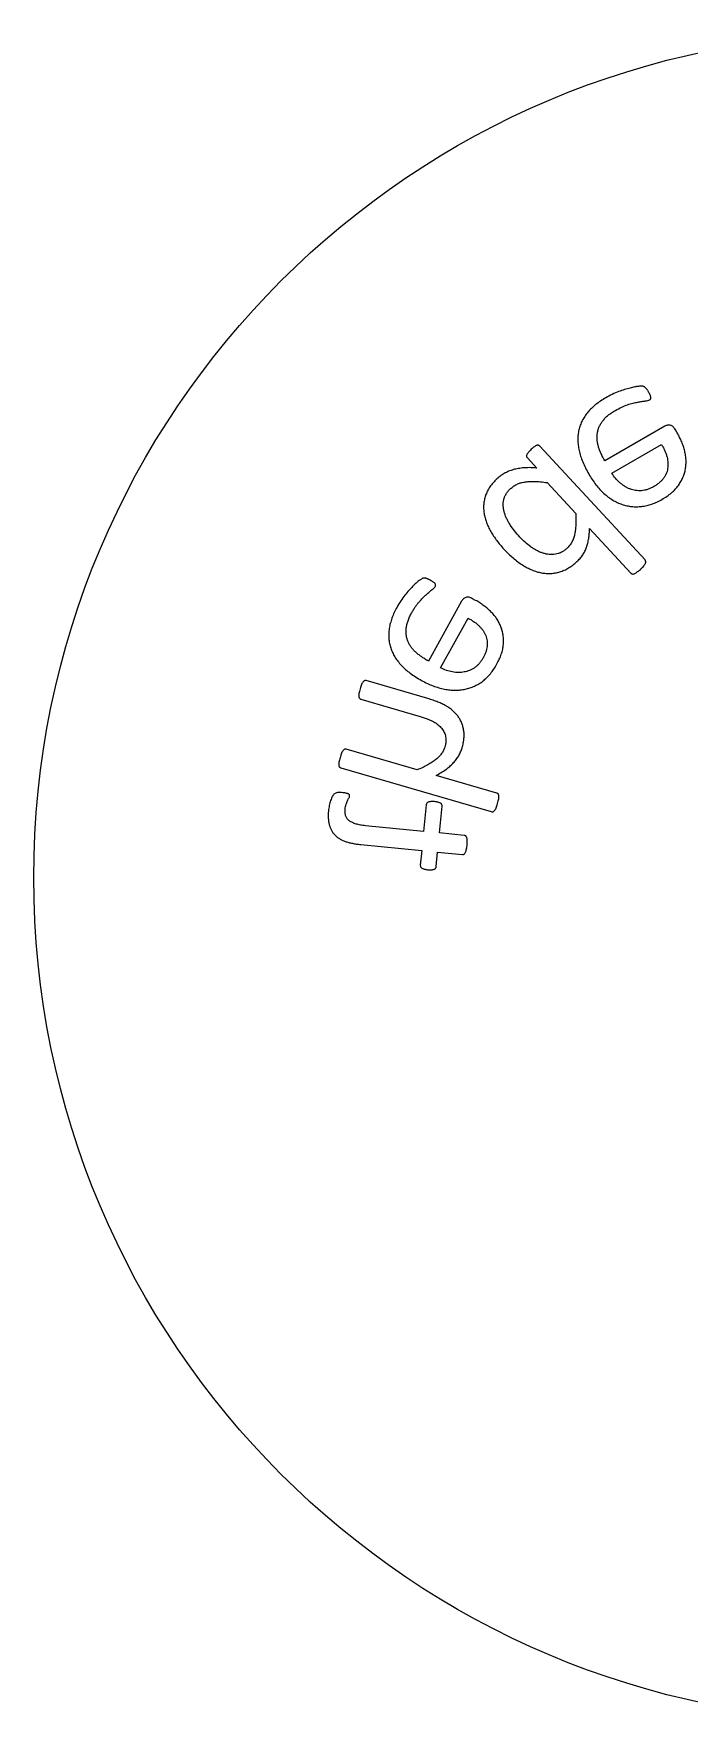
# Model space of a CAD drawing. Header units: inches. Extents: x 0 to 26.9, y 0 to 19.8.
# Drawn here: x 12.861 to 13.677, y 4.713 to 6.813 of the extents above; entities that cross this region are included whole.
import ezdxf

# ---------------------------------------------------------------- set-up
doc = ezdxf.new("R2010")
doc.units = ezdxf.units.IN
doc.header["$MEASUREMENT"] = 0

msp = doc.modelspace()

# ---------------------------------------------------------------- linework, layer by layer
at = {"color": 1, "linetype": 'Continuous', "lineweight": 15}
for p, q in [((13.6464, 6.3241), (13.5716, 6.281)), ((13.5805, 6.2657), (13.6423, 6.3013)), ((13.6619, 6.3158), (13.6597, 6.3196)), ((13.4754, 6.2848), (13.4871, 6.2721)), ((13.6218, 6.1577), (13.491, 6.2992)), ((13.5002, 6.2539), (13.5355, 6.2156)), ((13.5528, 6.1969), (13.6042, 6.1414)), ((13.3936, 6.1065), (13.3522, 6.0319)), ((13.411, 6.1074), (13.4072, 6.1095)), ((13.3675, 6.0234), (13.4018, 6.0851)), ((13.3517, 5.9852), (13.2749, 6.0075)), ((13.2682, 5.9844), (13.3421, 5.9629)), ((13.3382, 5.8964), (13.2501, 5.9221)), ((13.2434, 5.8989), (13.4305, 5.8445)), ((13.4372, 5.8676), (13.3618, 5.8896)), ((13.3495, 5.8531), (13.3463, 5.8199)), ((13.366, 5.818), (13.3692, 5.8512)), ((13.3463, 5.8199), (13.2739, 5.8269)), ((13.3968, 5.8149), (13.366, 5.818)), ((13.2682, 5.8035), (13.344, 5.7961)), ((13.344, 5.7961), (13.3422, 5.778)), ((13.3619, 5.7762), (13.3637, 5.7942)), ((13.3637, 5.7942), (13.3945, 5.7912))]:
    msp.add_line(p, q, dxfattribs=at)
at = {"color": 7, "linetype": 'Continuous', "lineweight": 15}
msp.add_circle((13.9113, 5.7625), 1.05, dxfattribs=at)
at = {"color": 1, "linetype": 'Continuous', "lineweight": 15}
for points, knots in [([(13.6261, 6.3669), (13.6258, 6.3674), (13.6253, 6.3683), (13.6244, 6.3696), (13.6236, 6.3707), (13.6229, 6.3716), (13.6221, 6.3724), (13.6212, 6.373), (13.6202, 6.3734), (13.6193, 6.3738), (13.6183, 6.3739), (13.6172, 6.3739), (13.6156, 6.3739), (13.6128, 6.3736), (13.6086, 6.373), (13.6028, 6.3716), (13.5961, 6.3697), (13.5887, 6.3671), (13.5808, 6.3638), (13.5756, 6.361), (13.573, 6.3596)], [0, 0, 0, 0, 0.0307472, 0.055923, 0.0781928, 0.0985572, 0.1173522, 0.1342296, 0.1518353, 0.1704733, 0.1839133, 0.2032272, 0.2298073, 0.2628662, 0.3456418, 0.4465068, 0.5654172, 0.6996602, 0.8458683, 1, 1, 1, 1]), ([(13.6274, 6.3568), (13.6277, 6.357), (13.6282, 6.3573), (13.6287, 6.3581), (13.629, 6.3591), (13.6291, 6.3602), (13.6287, 6.3615), (13.6282, 6.363), (13.6273, 6.3649), (13.6265, 6.3662), (13.6261, 6.3669)], [0, 0, 0, 0, 0.08218, 0.166459, 0.252531, 0.342974, 0.459006, 0.605081, 0.786047, 1, 1, 1, 1]), ([(13.573, 6.3596), (13.5707, 6.3582), (13.5664, 6.3556), (13.5604, 6.3512), (13.5551, 6.3465), (13.5506, 6.3416), (13.5467, 6.3365), (13.5435, 6.3311), (13.5411, 6.3254), (13.5394, 6.3196), (13.5384, 6.3135), (13.5381, 6.3071), (13.5385, 6.3006), (13.5397, 6.2938), (13.5416, 6.2868), (13.5443, 6.2796), (13.5476, 6.2721), (13.5503, 6.2672), (13.5517, 6.2647)], [0, 0, 0, 0, 0.070515, 0.137291, 0.200123, 0.260072, 0.317387, 0.373161, 0.427783, 0.482363, 0.537759, 0.594403, 0.653271, 0.714863, 0.780044, 0.848777, 0.922077, 1, 1, 1, 1]), ([(13.5716, 6.281), (13.5708, 6.2826), (13.5691, 6.2856), (13.5669, 6.2903), (13.5651, 6.2947), (13.5637, 6.2991), (13.5627, 6.3034), (13.5621, 6.3077), (13.5621, 6.3118), (13.5625, 6.3159), (13.5633, 6.3199), (13.5648, 6.3237), (13.5668, 6.3275), (13.5693, 6.331), (13.5723, 6.3345), (13.5759, 6.3378), (13.5802, 6.341), (13.5833, 6.3429), (13.5849, 6.3438)], [0, 0, 0, 0, 0.0726293, 0.1414896, 0.2068079, 0.2692418, 0.3291663, 0.3866467, 0.4429457, 0.4981029, 0.553158, 0.608182, 0.6648886, 0.723486, 0.7853463, 0.8514821, 0.922657, 1, 1, 1, 1]), ([(13.5849, 6.3438), (13.5875, 6.3452), (13.5924, 6.3479), (13.5998, 6.3508), (13.6065, 6.3528), (13.6125, 6.3541), (13.6176, 6.3549), (13.6218, 6.3555), (13.625, 6.3558), (13.6267, 6.3565), (13.6274, 6.3568)], [0, 0, 0, 0, 0.197945, 0.3748142, 0.5308249, 0.6671241, 0.7827857, 0.877553, 0.9494442, 1, 1, 1, 1]), ([(13.6597, 6.3196), (13.6592, 6.3204), (13.6584, 6.3218), (13.6567, 6.3234), (13.6551, 6.3247), (13.6532, 6.3253), (13.6514, 6.3255), (13.6496, 6.3253), (13.6479, 6.3249), (13.6469, 6.3243), (13.6464, 6.3241)], [0, 0, 0, 0, 0.165449, 0.3115916, 0.4362756, 0.5549059, 0.6697891, 0.7784082, 0.8891548, 1, 1, 1, 1]), ([(13.491, 6.2992), (13.4907, 6.2995), (13.4902, 6.3), (13.4893, 6.3005), (13.4881, 6.3005), (13.4869, 6.3003), (13.4856, 6.2996), (13.484, 6.2986), (13.4822, 6.2972), (13.481, 6.2961), (13.4803, 6.2955)], [0, 0, 0, 0, 0.087672, 0.168422, 0.249955, 0.345621, 0.462764, 0.60817, 0.786192, 1, 1, 1, 1]), ([(13.6423, 6.3013), (13.6431, 6.3), (13.6446, 6.2974), (13.6464, 6.2934), (13.648, 6.2895), (13.6492, 6.2857), (13.6499, 6.282), (13.6503, 6.2784), (13.6503, 6.2748), (13.65, 6.2713), (13.6492, 6.2679), (13.648, 6.2647), (13.6464, 6.2616), (13.6444, 6.2587), (13.642, 6.2559), (13.6392, 6.2534), (13.6361, 6.251), (13.6337, 6.2496), (13.6325, 6.2488)], [0, 0, 0, 0, 0.075332, 0.147416, 0.215795, 0.280739, 0.342785, 0.402389, 0.461251, 0.518468, 0.575423, 0.631264, 0.687123, 0.744479, 0.80417, 0.865591, 0.930504, 1, 1, 1, 1]), ([(13.6428, 6.233), (13.645, 6.2343), (13.6491, 6.2368), (13.6546, 6.241), (13.6594, 6.2456), (13.6633, 6.2503), (13.6664, 6.2553), (13.669, 6.2604), (13.6709, 6.2656), (13.6722, 6.2709), (13.6728, 6.2764), (13.6729, 6.282), (13.6723, 6.2876), (13.6712, 6.2933), (13.6696, 6.2989), (13.6674, 6.3046), (13.6649, 6.3103), (13.6629, 6.314), (13.6619, 6.3158)], [0, 0, 0, 0, 0.077513, 0.149597, 0.217024, 0.280395, 0.341199, 0.39982, 0.457029, 0.513845, 0.570265, 0.627662, 0.68592, 0.745753, 0.807349, 0.869857, 0.93419, 1, 1, 1, 1]), ([(13.4803, 6.2955), (13.4796, 6.2948), (13.4784, 6.2937), (13.4768, 6.292), (13.4757, 6.2904), (13.4748, 6.2891), (13.4743, 6.2878), (13.4744, 6.2867), (13.4746, 6.2856), (13.4751, 6.2851), (13.4754, 6.2848)], [0, 0, 0, 0, 0.210734, 0.385192, 0.53369, 0.651899, 0.751295, 0.83416, 0.915763, 1, 1, 1, 1]), ([(13.4376, 6.2585), (13.4359, 6.2569), (13.4327, 6.2538), (13.4287, 6.2487), (13.4255, 6.2434), (13.4233, 6.2379), (13.4218, 6.2324), (13.421, 6.2269), (13.4208, 6.2212), (13.4215, 6.2156), (13.4227, 6.2099), (13.4245, 6.2043), (13.4269, 6.1986), (13.4299, 6.1929), (13.4334, 6.1873), (13.4372, 6.1818), (13.4415, 6.1764), (13.4446, 6.173), (13.4461, 6.1712)], [0, 0, 0, 0, 0.069587, 0.135032, 0.196332, 0.255177, 0.312598, 0.36866, 0.424696, 0.48161, 0.539526, 0.599453, 0.661149, 0.725887, 0.792602, 0.860079, 0.929144, 1, 1, 1, 1]), ([(13.4871, 6.2721), (13.4846, 6.2723), (13.4798, 6.2726), (13.4727, 6.2725), (13.466, 6.2718), (13.4596, 6.2706), (13.4535, 6.2687), (13.4478, 6.2661), (13.4424, 6.2627), (13.4392, 6.26), (13.4376, 6.2585)], [0, 0, 0, 0, 0.140073, 0.273399, 0.400015, 0.522459, 0.64082, 0.759261, 0.877949, 1, 1, 1, 1]), ([(13.5517, 6.2647), (13.5531, 6.2623), (13.5559, 6.2577), (13.5606, 6.2513), (13.5654, 6.2455), (13.5706, 6.2404), (13.5759, 6.236), (13.5815, 6.2322), (13.5872, 6.2291), (13.5931, 6.2268), (13.5991, 6.2251), (13.6052, 6.224), (13.6114, 6.2238), (13.6177, 6.2242), (13.624, 6.2253), (13.6304, 6.2271), (13.6367, 6.2297), (13.6408, 6.2319), (13.6428, 6.233)], [0, 0, 0, 0, 0.075908, 0.148145, 0.217071, 0.283639, 0.347419, 0.408476, 0.46783, 0.525772, 0.582556, 0.639118, 0.69572, 0.753633, 0.812573, 0.872701, 0.935273, 1, 1, 1, 1]), ([(13.6325, 6.2488), (13.6312, 6.2481), (13.6288, 6.2468), (13.6249, 6.2453), (13.6211, 6.2443), (13.6173, 6.2438), (13.6136, 6.2438), (13.61, 6.2442), (13.6064, 6.2449), (13.6031, 6.246), (13.5997, 6.2474), (13.5966, 6.2492), (13.5935, 6.2513), (13.5895, 6.2546), (13.5849, 6.2592), (13.5819, 6.2635), (13.5805, 6.2657)], [0, 0, 0, 0, 0.071404, 0.138153, 0.202488, 0.264413, 0.325132, 0.384786, 0.442773, 0.501146, 0.560107, 0.619355, 0.680157, 0.743002, 0.871173, 1, 1, 1, 1]), ([(13.466, 6.1861), (13.4639, 6.1886), (13.4596, 6.1934), (13.4549, 6.1999), (13.4516, 6.2052), (13.4496, 6.2092), (13.4479, 6.2131), (13.4466, 6.2171), (13.4457, 6.221), (13.4453, 6.2249), (13.4454, 6.2288), (13.4459, 6.2326), (13.447, 6.2363), (13.4489, 6.2399), (13.4513, 6.2433), (13.4534, 6.2453), (13.4545, 6.2464)], [0, 0, 0, 0, 0.1414243, 0.2801956, 0.3476999, 0.4125599, 0.4751767, 0.5354184, 0.593548, 0.6501799, 0.7058938, 0.7610226, 0.8166804, 0.874134, 0.9346958, 1, 1, 1, 1]), ([(13.4545, 6.2464), (13.4557, 6.2474), (13.4581, 6.2494), (13.4621, 6.2519), (13.4667, 6.2536), (13.4719, 6.2548), (13.4778, 6.2554), (13.4845, 6.2555), (13.492, 6.255), (13.4974, 6.2543), (13.5002, 6.2539)], [0, 0, 0, 0, 0.098458, 0.195111, 0.294705, 0.404303, 0.52686, 0.664891, 0.82204, 1, 1, 1, 1]), ([(13.5355, 6.2156), (13.5356, 6.2132), (13.5359, 6.2084), (13.5357, 6.2016), (13.5352, 6.1953), (13.5343, 6.1896), (13.5328, 6.1844), (13.5307, 6.1797), (13.528, 6.1755), (13.5257, 6.1732), (13.5246, 6.172)], [0, 0, 0, 0, 0.159676, 0.3063502, 0.4407416, 0.5645087, 0.6799297, 0.7892821, 0.8950569, 1, 1, 1, 1]), ([(13.5371, 6.1556), (13.5384, 6.1569), (13.541, 6.1594), (13.5443, 6.1638), (13.5471, 6.1685), (13.5491, 6.1735), (13.5507, 6.1788), (13.5518, 6.1845), (13.5526, 6.1905), (13.5527, 6.1948), (13.5528, 6.1969)], [0, 0, 0, 0, 0.122793, 0.241787, 0.359271, 0.476697, 0.596409, 0.722983, 0.857274, 1, 1, 1, 1]), ([(13.5246, 6.172), (13.5235, 6.1711), (13.5213, 6.1692), (13.5177, 6.1671), (13.5141, 6.1655), (13.5103, 6.1647), (13.5064, 6.1643), (13.5026, 6.1644), (13.4987, 6.165), (13.4948, 6.1661), (13.491, 6.1675), (13.4872, 6.1693), (13.4834, 6.1715), (13.4784, 6.1748), (13.4725, 6.1796), (13.4682, 6.1839), (13.466, 6.1861)], [0, 0, 0, 0, 0.0647233, 0.1261715, 0.1845611, 0.2416349, 0.2987624, 0.3558075, 0.4135305, 0.4727731, 0.5339542, 0.5961213, 0.6605306, 0.7272878, 0.8632474, 1, 1, 1, 1]), ([(13.4461, 6.1712), (13.448, 6.1692), (13.4517, 6.1654), (13.4575, 6.1601), (13.4633, 6.1555), (13.4692, 6.1514), (13.4751, 6.148), (13.481, 6.1452), (13.4869, 6.143), (13.4928, 6.1416), (13.4986, 6.1408), (13.5044, 6.1408), (13.5102, 6.1414), (13.5158, 6.1428), (13.5214, 6.1449), (13.5268, 6.1476), (13.5321, 6.1512), (13.5354, 6.1541), (13.5371, 6.1556)], [0, 0, 0, 0, 0.078451, 0.15297, 0.224685, 0.293337, 0.358741, 0.42096, 0.480879, 0.538599, 0.594848, 0.649939, 0.704619, 0.760135, 0.816679, 0.874912, 0.935742, 1, 1, 1, 1]), ([(13.616, 6.146), (13.6168, 6.1468), (13.6183, 6.1481), (13.6201, 6.1501), (13.6213, 6.1518), (13.6222, 6.1533), (13.6227, 6.1546), (13.6227, 6.1558), (13.6224, 6.1568), (13.622, 6.1574), (13.6218, 6.1577)], [0, 0, 0, 0, 0.23025, 0.416705, 0.56253, 0.680689, 0.771283, 0.85333, 0.928331, 1, 1, 1, 1]), ([(13.3546, 6.1325), (13.3541, 6.1328), (13.3531, 6.1333), (13.3517, 6.1339), (13.3505, 6.1344), (13.3494, 6.1348), (13.3484, 6.135), (13.3473, 6.1352), (13.3463, 6.1351), (13.3453, 6.1349), (13.3444, 6.1345), (13.3435, 6.1338), (13.3421, 6.133), (13.3399, 6.1314), (13.3366, 6.1287), (13.3324, 6.1246), (13.3277, 6.1196), (13.3227, 6.1136), (13.3177, 6.1068), (13.3148, 6.1017), (13.3133, 6.0991)], [0, 0, 0, 0, 0.030773, 0.056372, 0.078523, 0.098016, 0.116297, 0.134171, 0.151675, 0.170354, 0.183828, 0.203026, 0.229607, 0.262907, 0.346247, 0.447325, 0.565898, 0.699688, 0.846123, 1, 1, 1, 1]), ([(13.3608, 6.1246), (13.361, 6.1249), (13.3612, 6.1254), (13.3613, 6.1264), (13.3611, 6.1274), (13.3605, 6.1283), (13.3596, 6.1293), (13.3583, 6.1303), (13.3566, 6.1314), (13.3553, 6.1321), (13.3546, 6.1325)], [0, 0, 0, 0, 0.085391, 0.170783, 0.255914, 0.348294, 0.462185, 0.609385, 0.786669, 1, 1, 1, 1]), ([(13.6042, 6.1414), (13.6044, 6.1411), (13.6049, 6.1406), (13.6059, 6.1402), (13.6071, 6.1401), (13.6084, 6.1406), (13.61, 6.1413), (13.6117, 6.1425), (13.6138, 6.144), (13.6153, 6.1453), (13.616, 6.146)], [0, 0, 0, 0, 0.072383, 0.144179, 0.22392, 0.321918, 0.442898, 0.591954, 0.772279, 1, 1, 1, 1]), ([(13.3314, 6.0919), (13.3322, 6.0932), (13.3336, 6.0957), (13.3359, 6.0993), (13.3383, 6.1026), (13.3414, 6.1064), (13.3452, 6.1105), (13.3495, 6.1147), (13.3535, 6.118), (13.3567, 6.1206), (13.3593, 6.1225), (13.3604, 6.124), (13.3608, 6.1246)], [0, 0, 0, 0, 0.10221, 0.197899, 0.289081, 0.375487, 0.531889, 0.66805, 0.783007, 0.877927, 0.94957, 1, 1, 1, 1]), ([(13.4072, 6.1095), (13.4065, 6.1099), (13.405, 6.1107), (13.4028, 6.1113), (13.4007, 6.1115), (13.3983, 6.1109), (13.3956, 6.1094), (13.3943, 6.1074), (13.3936, 6.1065)], [0, 0, 0, 0, 0.16577, 0.31061, 0.437821, 0.55696, 0.7808, 1, 1, 1, 1]), ([(13.3133, 6.0991), (13.312, 6.0968), (13.3097, 6.0924), (13.3069, 6.0856), (13.3048, 6.0789), (13.3034, 6.0724), (13.3028, 6.0661), (13.3029, 6.0599), (13.3037, 6.0539), (13.3053, 6.0481), (13.3075, 6.0424), (13.3105, 6.0369), (13.3142, 6.0315), (13.3187, 6.0263), (13.3238, 6.0213), (13.3298, 6.0166), (13.3364, 6.012), (13.3412, 6.0092), (13.3437, 6.0078)], [0, 0, 0, 0, 0.07071, 0.137377, 0.200089, 0.260129, 0.317563, 0.373179, 0.428151, 0.482594, 0.537912, 0.594353, 0.653094, 0.714837, 0.780112, 0.848899, 0.922145, 1, 1, 1, 1]), ([(13.3522, 6.0319), (13.3507, 6.0327), (13.3477, 6.0345), (13.3435, 6.0373), (13.3397, 6.0401), (13.3362, 6.0431), (13.3331, 6.0462), (13.3305, 6.0496), (13.3283, 6.0531), (13.3266, 6.0567), (13.3253, 6.0606), (13.3246, 6.0646), (13.3243, 6.0687), (13.3246, 6.073), (13.3254, 6.0775), (13.3269, 6.0821), (13.3288, 6.087), (13.3305, 6.0902), (13.3314, 6.0919)], [0, 0, 0, 0, 0.072308, 0.140968, 0.206716, 0.269056, 0.328897, 0.386436, 0.442491, 0.497749, 0.552418, 0.608084, 0.664594, 0.723378, 0.784781, 0.85128, 0.922687, 1, 1, 1, 1]), ([(13.4371, 6.0274), (13.4383, 6.0296), (13.4405, 6.0338), (13.443, 6.0403), (13.4448, 6.0465), (13.4456, 6.0526), (13.4458, 6.0584), (13.4454, 6.064), (13.4443, 6.0694), (13.4426, 6.0746), (13.4404, 6.0796), (13.4376, 6.0843), (13.4343, 6.0888), (13.4304, 6.093), (13.4261, 6.097), (13.4214, 6.1008), (13.4164, 6.1043), (13.4129, 6.1064), (13.411, 6.1074)], [0, 0, 0, 0, 0.077552, 0.149759, 0.217153, 0.280888, 0.34147, 0.400008, 0.457001, 0.513809, 0.57074, 0.62762, 0.686011, 0.746035, 0.807665, 0.870323, 0.934204, 1, 1, 1, 1]), ([(13.4018, 6.0851), (13.4032, 6.0844), (13.4058, 6.083), (13.4094, 6.0805), (13.4127, 6.0781), (13.4156, 6.0754), (13.4181, 6.0726), (13.4204, 6.0698), (13.4221, 6.0667), (13.4236, 6.0636), (13.4247, 6.0603), (13.4253, 6.057), (13.4256, 6.0536), (13.4253, 6.0501), (13.4248, 6.0465), (13.4237, 6.0429), (13.4222, 6.0392), (13.421, 6.0369), (13.4203, 6.0356)], [0, 0, 0, 0, 0.075719, 0.147917, 0.215931, 0.281047, 0.342793, 0.403031, 0.460873, 0.518429, 0.575047, 0.630862, 0.687386, 0.744648, 0.803814, 0.866004, 0.930827, 1, 1, 1, 1]), ([(13.3437, 6.0078), (13.3461, 6.0065), (13.3508, 6.004), (13.358, 6.0009), (13.3651, 5.9986), (13.3721, 5.9969), (13.3789, 5.9958), (13.3855, 5.9954), (13.3919, 5.9958), (13.3981, 5.9968), (13.404, 5.9984), (13.4097, 6.0007), (13.4152, 6.0035), (13.4203, 6.0071), (13.4251, 6.0113), (13.4295, 6.0161), (13.4336, 6.0215), (13.4359, 6.0254), (13.4371, 6.0274)], [0, 0, 0, 0, 0.0759972, 0.1480472, 0.2172682, 0.2836721, 0.3474263, 0.40851, 0.4678905, 0.5255536, 0.5826952, 0.6391282, 0.6960092, 0.7536169, 0.8122806, 0.872665, 0.9347751, 1, 1, 1, 1]), ([(13.4203, 6.0356), (13.4196, 6.0344), (13.4181, 6.032), (13.4157, 6.0287), (13.4129, 6.026), (13.4099, 6.0237), (13.4068, 6.0217), (13.4036, 6.0201), (13.4002, 6.019), (13.3968, 6.0182), (13.3933, 6.0177), (13.3896, 6.0176), (13.3859, 6.0177), (13.3809, 6.0185), (13.3746, 6.0201), (13.3699, 6.0223), (13.3675, 6.0234)], [0, 0, 0, 0, 0.0713429, 0.1382735, 0.2027023, 0.2642815, 0.3248141, 0.3842689, 0.442665, 0.5005422, 0.5591853, 0.6191624, 0.6800126, 0.7426573, 0.8705985, 1, 1, 1, 1]), ([(13.2749, 6.0075), (13.2746, 6.0076), (13.2739, 6.0077), (13.2728, 6.0075), (13.2719, 6.0069), (13.2709, 6.006), (13.27, 6.0046), (13.2691, 6.0026), (13.2682, 6.0001), (13.2676, 5.9983), (13.2673, 5.9972)], [0, 0, 0, 0, 0.078135, 0.147617, 0.224418, 0.315847, 0.432346, 0.583638, 0.771787, 1, 1, 1, 1]), ([(13.2673, 5.9972), (13.267, 5.9962), (13.2664, 5.9943), (13.2659, 5.9916), (13.2656, 5.9895), (13.2656, 5.9878), (13.2659, 5.9865), (13.2664, 5.9855), (13.2672, 5.9847), (13.2679, 5.9845), (13.2682, 5.9844)], [0, 0, 0, 0, 0.235234, 0.423539, 0.57287, 0.686533, 0.778857, 0.852278, 0.923145, 1, 1, 1, 1]), ([(13.3942, 5.9239), (13.3948, 5.9259), (13.3958, 5.9298), (13.3966, 5.9356), (13.3968, 5.9411), (13.3962, 5.9463), (13.395, 5.9511), (13.3935, 5.9556), (13.3913, 5.9598), (13.3888, 5.9637), (13.3858, 5.9672), (13.3823, 5.9705), (13.3785, 5.9735), (13.3742, 5.9762), (13.3694, 5.9787), (13.364, 5.981), (13.3581, 5.9832), (13.3539, 5.9845), (13.3517, 5.9852)], [0, 0, 0, 0, 0.073673, 0.14264, 0.206341, 0.266718, 0.324259, 0.380062, 0.434663, 0.488951, 0.543456, 0.598561, 0.655433, 0.71456, 0.77747, 0.845514, 0.919953, 1, 1, 1, 1]), ([(13.3421, 5.9629), (13.3438, 5.9624), (13.347, 5.9614), (13.3515, 5.9597), (13.3555, 5.9581), (13.3598, 5.9558), (13.3644, 5.9526), (13.3682, 5.9489), (13.3706, 5.9456), (13.372, 5.9431), (13.3731, 5.9404), (13.3738, 5.9375), (13.3741, 5.9345), (13.3741, 5.9314), (13.3736, 5.9282), (13.3731, 5.926), (13.3728, 5.9249)], [0, 0, 0, 0, 0.096415, 0.183062, 0.260149, 0.327908, 0.449137, 0.56029, 0.613631, 0.666112, 0.717824, 0.770535, 0.824611, 0.881064, 0.938376, 1, 1, 1, 1]), ([(13.2501, 5.9221), (13.2497, 5.9221), (13.2491, 5.9222), (13.248, 5.9221), (13.247, 5.9215), (13.246, 5.9206), (13.2451, 5.9191), (13.2442, 5.9172), (13.2433, 5.9146), (13.2427, 5.9127), (13.2424, 5.9116)], [0, 0, 0, 0, 0.07715, 0.145755, 0.221588, 0.311864, 0.429919, 0.579303, 0.768037, 1, 1, 1, 1]), ([(13.3728, 5.9249), (13.3723, 5.9235), (13.3713, 5.9206), (13.3687, 5.9166), (13.3655, 5.9127), (13.3615, 5.9092), (13.3567, 5.9058), (13.3513, 5.9025), (13.3451, 5.8993), (13.3406, 5.8974), (13.3382, 5.8964)], [0, 0, 0, 0, 0.097955, 0.199543, 0.305765, 0.420839, 0.546293, 0.684649, 0.835369, 1, 1, 1, 1]), ([(13.3618, 5.8896), (13.3639, 5.8907), (13.3681, 5.8929), (13.3737, 5.8967), (13.3788, 5.9007), (13.3832, 5.9049), (13.3869, 5.9093), (13.39, 5.9139), (13.3925, 5.9188), (13.3937, 5.9222), (13.3942, 5.9239)], [0, 0, 0, 0, 0.149351, 0.290054, 0.421439, 0.546537, 0.664803, 0.778465, 0.889942, 1, 1, 1, 1]), ([(13.2424, 5.9116), (13.2421, 5.9106), (13.2416, 5.9088), (13.241, 5.9062), (13.2408, 5.904), (13.2408, 5.9023), (13.241, 5.9009), (13.2416, 5.8999), (13.2424, 5.8993), (13.243, 5.899), (13.2434, 5.8989)], [0, 0, 0, 0, 0.227572, 0.414632, 0.565244, 0.686671, 0.781926, 0.854507, 0.922486, 1, 1, 1, 1]), ([(13.2458, 5.868), (13.2446, 5.8681), (13.2423, 5.8683), (13.2393, 5.8683), (13.2371, 5.8677), (13.2352, 5.8669), (13.234, 5.8653), (13.2327, 5.8634), (13.2316, 5.861), (13.2306, 5.8583), (13.2297, 5.8553), (13.2289, 5.8522), (13.2283, 5.8489), (13.2281, 5.8467), (13.2279, 5.8456)], [0, 0, 0, 0, 0.11285, 0.200114, 0.266796, 0.32078, 0.376093, 0.444099, 0.523891, 0.609868, 0.702822, 0.800614, 0.900849, 1, 1, 1, 1]), ([(13.2543, 5.8639), (13.2543, 5.8641), (13.2543, 5.8646), (13.2541, 5.8653), (13.2536, 5.866), (13.2527, 5.8665), (13.2515, 5.8669), (13.25, 5.8674), (13.2481, 5.8678), (13.2466, 5.8679), (13.2458, 5.868)], [0, 0, 0, 0, 0.064841, 0.133978, 0.207873, 0.303301, 0.4221, 0.57754, 0.769671, 1, 1, 1, 1]), ([(13.2487, 5.8477), (13.2488, 5.8488), (13.249, 5.8507), (13.2498, 5.8535), (13.2507, 5.8559), (13.2516, 5.858), (13.2525, 5.8598), (13.2533, 5.8613), (13.254, 5.8626), (13.2542, 5.8635), (13.2543, 5.8639)], [0, 0, 0, 0, 0.1824543, 0.3476378, 0.49452, 0.6271645, 0.7433923, 0.8428425, 0.9275837, 1, 1, 1, 1]), ([(13.4383, 5.8547), (13.4386, 5.8557), (13.4392, 5.8576), (13.4397, 5.8603), (13.44, 5.8624), (13.4399, 5.8641), (13.4397, 5.8655), (13.4391, 5.8665), (13.4382, 5.8672), (13.4376, 5.8675), (13.4372, 5.8676)], [0, 0, 0, 0, 0.230559, 0.418513, 0.566702, 0.683681, 0.773144, 0.851291, 0.924151, 1, 1, 1, 1]), ([(13.2279, 5.8456), (13.2278, 5.844), (13.2275, 5.8409), (13.2276, 5.8363), (13.228, 5.8321), (13.2288, 5.8282), (13.23, 5.8246), (13.2315, 5.8212), (13.2335, 5.8182), (13.2358, 5.8154), (13.2385, 5.813), (13.2416, 5.8108), (13.2451, 5.809), (13.2489, 5.8074), (13.2532, 5.806), (13.2578, 5.805), (13.2629, 5.8041), (13.2664, 5.8037), (13.2682, 5.8035)], [0, 0, 0, 0, 0.072299, 0.1403123, 0.2024534, 0.2615142, 0.3173836, 0.3719032, 0.4248379, 0.4775984, 0.5312551, 0.5868012, 0.6448977, 0.7062565, 0.7726032, 0.8430293, 0.919178, 1, 1, 1, 1]), ([(13.2739, 5.8269), (13.2718, 5.8272), (13.2679, 5.8276), (13.2625, 5.8289), (13.2579, 5.8306), (13.2541, 5.8327), (13.2512, 5.8354), (13.2493, 5.8389), (13.2485, 5.8432), (13.2486, 5.8461), (13.2487, 5.8477)], [0, 0, 0, 0, 0.169245, 0.31651, 0.445786, 0.558853, 0.660255, 0.762262, 0.873515, 1, 1, 1, 1]), ([(13.3598, 5.8569), (13.359, 5.857), (13.3575, 5.8571), (13.3554, 5.857), (13.3536, 5.8568), (13.3519, 5.8563), (13.3501, 5.8552), (13.3497, 5.8538), (13.3495, 5.8531)], [0, 0, 0, 0, 0.201918, 0.37462, 0.518313, 0.63996, 0.832299, 1, 1, 1, 1]), ([(13.3692, 5.8512), (13.3693, 5.8516), (13.3693, 5.8523), (13.369, 5.8533), (13.3684, 5.8543), (13.3674, 5.8551), (13.366, 5.8557), (13.3643, 5.8562), (13.3622, 5.8566), (13.3606, 5.8568), (13.3598, 5.8569)], [0, 0, 0, 0, 0.089014, 0.171783, 0.255722, 0.358822, 0.478247, 0.622455, 0.793534, 1, 1, 1, 1]), ([(13.4305, 5.8445), (13.4309, 5.8444), (13.4316, 5.8442), (13.4327, 5.8444), (13.4337, 5.8449), (13.4346, 5.8459), (13.4356, 5.8473), (13.4365, 5.8493), (13.4375, 5.8518), (13.438, 5.8536), (13.4383, 5.8547)], [0, 0, 0, 0, 0.078802, 0.149817, 0.224673, 0.320995, 0.439237, 0.588857, 0.774309, 1, 1, 1, 1]), ([(13.3945, 5.7912), (13.3948, 5.7912), (13.3955, 5.7911), (13.3965, 5.7914), (13.3974, 5.7921), (13.3982, 5.7933), (13.3989, 5.7949), (13.3995, 5.7969), (13.4, 5.7995), (13.4001, 5.8014), (13.4003, 5.8025)], [0, 0, 0, 0, 0.072247, 0.142309, 0.218305, 0.31715, 0.437016, 0.58792, 0.772114, 1, 1, 1, 1]), ([(13.4003, 5.8025), (13.4004, 5.8036), (13.4005, 5.8056), (13.4006, 5.8083), (13.4005, 5.8104), (13.4001, 5.8121), (13.3995, 5.8133), (13.3987, 5.8142), (13.3978, 5.8148), (13.3972, 5.8149), (13.3968, 5.8149)], [0, 0, 0, 0, 0.232472, 0.420755, 0.568883, 0.685782, 0.778765, 0.85896, 0.930069, 1, 1, 1, 1]), ([(13.3422, 5.778), (13.3422, 5.7773), (13.3423, 5.7758), (13.3439, 5.7744), (13.3455, 5.7735), (13.3472, 5.7729), (13.3492, 5.7724), (13.3507, 5.7723), (13.3515, 5.7722)], [0, 0, 0, 0, 0.169798, 0.359133, 0.479993, 0.627993, 0.799474, 1, 1, 1, 1]), ([(13.3515, 5.7722), (13.3524, 5.7721), (13.3539, 5.772), (13.3561, 5.7721), (13.3579, 5.7723), (13.3593, 5.7727), (13.3605, 5.7732), (13.3613, 5.7741), (13.3618, 5.7751), (13.3619, 5.7758), (13.3619, 5.7762)], [0, 0, 0, 0, 0.205619, 0.375683, 0.518784, 0.637716, 0.738578, 0.823873, 0.91021, 1, 1, 1, 1])]:
    msp.add_open_spline(points, degree=3, knots=knots, dxfattribs=at)

doc.saveas('drawing.dxf')
